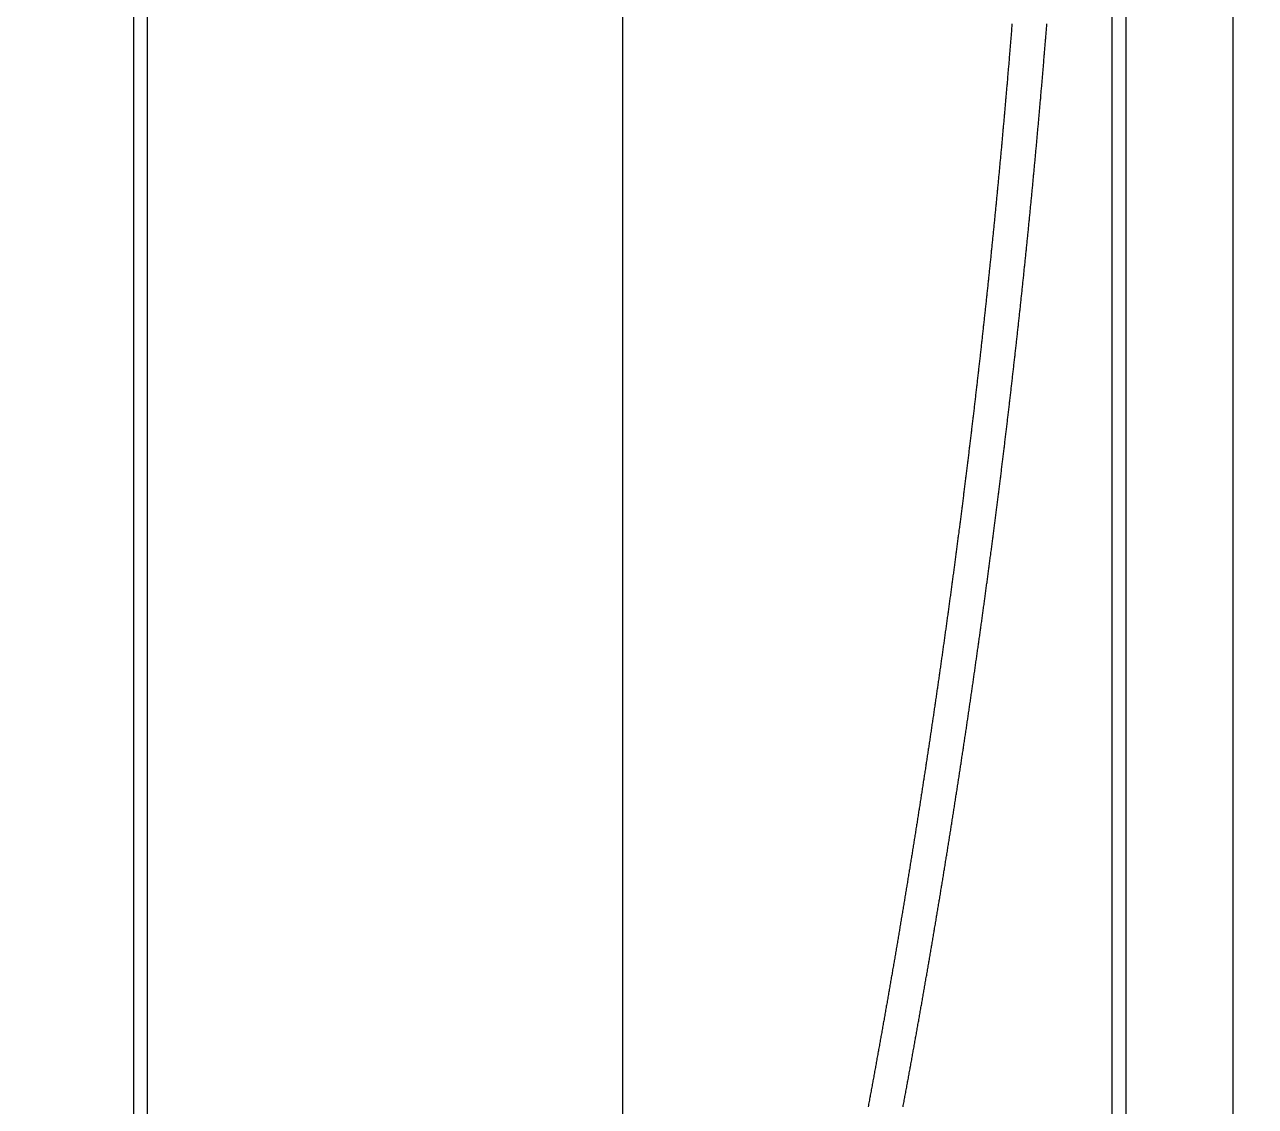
# Model space of a CAD drawing. Extents: x -7000 to 3750, y -6210 to 6210.
# Drawn here: x -3262.826 to -3259.053, y 2830.193 to 2833.51 of the extents above; entities that cross this region are included whole.
import ezdxf

# ---------------------------------------------------------------- set-up
doc = ezdxf.new("R2010")
doc.units = 0

msp = doc.modelspace()

# ---------------------------------------------------------------- linework, layer by layer
at = {"layer": 'EOS6MetalLayer'}
msp.add_lwpolyline([(-3259.45, 2814.972), (-3262.45, 2814.972), (-3262.45, 3048.5), (-3406.564, 3048.5), (-3406.564, 2814.972), (-3409.564, 2814.972), (-3409.564, 3051.5), (-3262.45, 3051.5), (-3262.45, 3285.028), (-3259.45, 3285.028)], close=True, dxfattribs=at)
at = {"layer": 'HBSiProtectLayer'}
msp.add_lwpolyline([(-3260.993, 2770), (-3257.621, 2770), (-3257.621, 3330), (-3260.993, 3330)], close=True, dxfattribs=at)
at = {"layer": 'NegLayer'}
msp.add_lwpolyline([(-3262.493, 2825), (-3256.121, 2825), (-3256.121, 3275), (-3262.493, 3275)], close=True, dxfattribs=at)
at = {"layer": 'SiLayer'}
msp.add_lwpolyline([(-3259.493, 2825), (-3259.121, 2825), (-3259.121, 3275), (-3259.493, 3275)], close=True, dxfattribs=at)
for points in [[(-3259.7993, 2833.512), (-3259.7996, 2833.508), (-3259.7999, 2833.504), (-3259.8003, 2833.5), (-3259.8006, 2833.496), (-3259.8009, 2833.492), (-3259.8012, 2833.488), (-3259.8016, 2833.484), (-3259.8019, 2833.48), (-3259.8022, 2833.476), (-3259.8025, 2833.472), (-3259.8029, 2833.468), (-3259.8032, 2833.464), (-3259.8035, 2833.46), (-3259.8038, 2833.456), (-3259.8042, 2833.452), (-3259.8045, 2833.448), (-3259.8048, 2833.444), (-3259.8051, 2833.44), (-3259.8055, 2833.436), (-3259.8058, 2833.432), (-3259.8061, 2833.428), (-3259.8065, 2833.424), (-3259.8068, 2833.42), (-3259.8071, 2833.416), (-3259.8074, 2833.412), (-3259.8078, 2833.408), (-3259.8081, 2833.404), (-3259.8084, 2833.4), (-3259.8088, 2833.396), (-3259.8091, 2833.392), (-3259.8094, 2833.388), (-3259.8098, 2833.384), (-3259.8101, 2833.38), (-3259.8105, 2833.376), (-3259.8108, 2833.372), (-3259.8111, 2833.368), (-3259.8115, 2833.364), (-3259.8118, 2833.36), (-3259.8121, 2833.356), (-3259.8125, 2833.352), (-3259.8128, 2833.348), (-3259.8132, 2833.344), (-3259.8135, 2833.34), (-3259.8138, 2833.336), (-3259.8142, 2833.332), (-3259.8145, 2833.328), (-3259.8149, 2833.324), (-3259.8152, 2833.32), (-3259.8156, 2833.316), (-3259.8159, 2833.312), (-3259.8163, 2833.308), (-3259.8166, 2833.304), (-3259.8169, 2833.3), (-3259.8173, 2833.296), (-3259.8176, 2833.292), (-3259.818, 2833.288), (-3259.8183, 2833.284), (-3259.8187, 2833.28), (-3259.819, 2833.276), (-3259.8194, 2833.272), (-3259.8197, 2833.268), (-3259.8201, 2833.264), (-3259.8204, 2833.26), (-3259.8208, 2833.256), (-3259.8211, 2833.252), (-3259.8215, 2833.248), (-3259.8218, 2833.244), (-3259.8222, 2833.24), (-3259.8226, 2833.236), (-3259.8229, 2833.232), (-3259.8233, 2833.228), (-3259.8236, 2833.224), (-3259.824, 2833.22), (-3259.8243, 2833.216), (-3259.8247, 2833.212), (-3259.825, 2833.208), (-3259.8254, 2833.204), (-3259.8258, 2833.2), (-3259.8261, 2833.196), (-3259.8265, 2833.192), (-3259.8268, 2833.188), (-3259.8272, 2833.184), (-3259.8276, 2833.18), (-3259.8279, 2833.176), (-3259.8283, 2833.172), (-3259.8287, 2833.168), (-3259.829, 2833.164), (-3259.8294, 2833.16), (-3259.8297, 2833.156), (-3259.8301, 2833.152), (-3259.8305, 2833.148), (-3259.8308, 2833.144), (-3259.8312, 2833.14), (-3259.8316, 2833.136), (-3259.8319, 2833.132), (-3259.8323, 2833.128), (-3259.8327, 2833.124), (-3259.833, 2833.12), (-3259.8334, 2833.116), (-3259.8338, 2833.112), (-3259.8342, 2833.108), (-3259.8345, 2833.104), (-3259.8349, 2833.1), (-3259.8353, 2833.096), (-3259.8356, 2833.092), (-3259.836, 2833.088), (-3259.8364, 2833.084), (-3259.8368, 2833.08), (-3259.8371, 2833.076), (-3259.8375, 2833.072), (-3259.8379, 2833.068), (-3259.8383, 2833.064), (-3259.8386, 2833.06), (-3259.839, 2833.056), (-3259.8394, 2833.052), (-3259.8398, 2833.048), (-3259.8402, 2833.044), (-3259.8405, 2833.04), (-3259.8409, 2833.036), (-3259.8413, 2833.032), (-3259.8417, 2833.028), (-3259.8421, 2833.024), (-3259.8424, 2833.02), (-3259.8428, 2833.016), (-3259.8432, 2833.012), (-3259.8436, 2833.008), (-3259.844, 2833.004), (-3259.8444, 2833), (-3259.8447, 2832.996), (-3259.8451, 2832.992), (-3259.8455, 2832.988), (-3259.8459, 2832.984), (-3259.8463, 2832.98), (-3259.8467, 2832.976), (-3259.8471, 2832.972), (-3259.8475, 2832.968), (-3259.8478, 2832.964), (-3259.8482, 2832.96), (-3259.8486, 2832.956), (-3259.849, 2832.952), (-3259.8494, 2832.948), (-3259.8498, 2832.944), (-3259.8502, 2832.94), (-3259.8506, 2832.936), (-3259.851, 2832.932), (-3259.8514, 2832.928), (-3259.8518, 2832.924), (-3259.8522, 2832.92), (-3259.8526, 2832.916), (-3259.8529, 2832.912), (-3259.8533, 2832.908), (-3259.8537, 2832.904), (-3259.8541, 2832.9), (-3259.8545, 2832.896), (-3259.8549, 2832.892), (-3259.8553, 2832.888), (-3259.8557, 2832.884), (-3259.8561, 2832.88), (-3259.8565, 2832.876), (-3259.8569, 2832.872), (-3259.8573, 2832.868), (-3259.8577, 2832.864), (-3259.8581, 2832.86), (-3259.8585, 2832.856), (-3259.8589, 2832.852), (-3259.8594, 2832.848), (-3259.8598, 2832.844), (-3259.8602, 2832.84), (-3259.8606, 2832.836), (-3259.861, 2832.832), (-3259.8614, 2832.828), (-3259.8618, 2832.824), (-3259.8622, 2832.82), (-3259.8626, 2832.816), (-3259.863, 2832.812), (-3259.8634, 2832.808), (-3259.8638, 2832.804), (-3259.8642, 2832.8), (-3259.8646, 2832.796), (-3259.8651, 2832.792), (-3259.8655, 2832.788), (-3259.8659, 2832.784), (-3259.8663, 2832.78), (-3259.8667, 2832.776), (-3259.8671, 2832.772), (-3259.8675, 2832.768), (-3259.868, 2832.764), (-3259.8684, 2832.76), (-3259.8688, 2832.756), (-3259.8692, 2832.752), (-3259.8696, 2832.748), (-3259.87, 2832.744), (-3259.8704, 2832.74), (-3259.8709, 2832.736), (-3259.8713, 2832.732), (-3259.8717, 2832.728), (-3259.8721, 2832.724), (-3259.8725, 2832.72), (-3259.873, 2832.716), (-3259.8734, 2832.712), (-3259.8738, 2832.708), (-3259.8742, 2832.704), (-3259.8747, 2832.7), (-3259.8751, 2832.696), (-3259.8755, 2832.692), (-3259.8759, 2832.688), (-3259.8764, 2832.684), (-3259.8768, 2832.68), (-3259.8772, 2832.676), (-3259.8776, 2832.672), (-3259.8781, 2832.668), (-3259.8785, 2832.664), (-3259.8789, 2832.66), (-3259.8793, 2832.656), (-3259.8798, 2832.652), (-3259.8802, 2832.648), (-3259.8806, 2832.644), (-3259.8811, 2832.64), (-3259.8815, 2832.636), (-3259.8819, 2832.632), (-3259.8824, 2832.628), (-3259.8828, 2832.624), (-3259.8832, 2832.62), (-3259.8837, 2832.616), (-3259.8841, 2832.612), (-3259.8845, 2832.608), (-3259.885, 2832.604), (-3259.8854, 2832.6), (-3259.8858, 2832.596), (-3259.8863, 2832.592), (-3259.8867, 2832.588), (-3259.8871, 2832.584), (-3259.8876, 2832.58), (-3259.888, 2832.576), (-3259.8885, 2832.572), (-3259.8889, 2832.568), (-3259.8893, 2832.564), (-3259.8898, 2832.56), (-3259.8902, 2832.556), (-3259.8907, 2832.552), (-3259.8911, 2832.548), (-3259.8915, 2832.544), (-3259.892, 2832.54), (-3259.8924, 2832.536), (-3259.8929, 2832.532), (-3259.8933, 2832.528), (-3259.8938, 2832.524), (-3259.8942, 2832.52), (-3259.8947, 2832.516), (-3259.8951, 2832.512), (-3259.8956, 2832.508), (-3259.896, 2832.504), (-3259.8965, 2832.5), (-3259.8969, 2832.496), (-3259.8973, 2832.492), (-3259.8978, 2832.488), (-3259.8982, 2832.484), (-3259.8987, 2832.48), (-3259.8992, 2832.476), (-3259.8996, 2832.472), (-3259.9001, 2832.468), (-3259.9005, 2832.464), (-3259.901, 2832.46), (-3259.9014, 2832.456), (-3259.9019, 2832.452), (-3259.9023, 2832.448), (-3259.9028, 2832.444), (-3259.9032, 2832.44), (-3259.9037, 2832.436), (-3259.9042, 2832.432), (-3259.9046, 2832.428), (-3259.9051, 2832.424), (-3259.9055, 2832.42), (-3259.906, 2832.416), (-3259.9064, 2832.412), (-3259.9069, 2832.408), (-3259.9074, 2832.404), (-3259.9078, 2832.4), (-3259.9083, 2832.396), (-3259.9088, 2832.392), (-3259.9092, 2832.388), (-3259.9097, 2832.384), (-3259.9101, 2832.38), (-3259.9106, 2832.376), (-3259.9111, 2832.372), (-3259.9115, 2832.368), (-3259.912, 2832.364), (-3259.9125, 2832.36), (-3259.9129, 2832.356), (-3259.9134, 2832.352), (-3259.9139, 2832.348), (-3259.9143, 2832.344), (-3259.9148, 2832.34), (-3259.9153, 2832.336), (-3259.9157, 2832.332), (-3259.9162, 2832.328), (-3259.9167, 2832.324), (-3259.9172, 2832.32), (-3259.9176, 2832.316), (-3259.9181, 2832.312), (-3259.9186, 2832.308), (-3259.919, 2832.304), (-3259.9195, 2832.3), (-3259.92, 2832.296), (-3259.9205, 2832.292), (-3259.9209, 2832.288), (-3259.9214, 2832.284), (-3259.9219, 2832.28), (-3259.9224, 2832.276), (-3259.9229, 2832.272), (-3259.9233, 2832.268), (-3259.9238, 2832.264), (-3259.9243, 2832.26), (-3259.9248, 2832.256), (-3259.9253, 2832.252), (-3259.9257, 2832.248), (-3259.9262, 2832.244), (-3259.9267, 2832.24), (-3259.9272, 2832.236), (-3259.9277, 2832.232), (-3259.9281, 2832.228), (-3259.9286, 2832.224), (-3259.9291, 2832.22), (-3259.9296, 2832.216), (-3259.9301, 2832.212), (-3259.9306, 2832.208), (-3259.9311, 2832.204), (-3259.9315, 2832.2), (-3259.932, 2832.196), (-3259.9325, 2832.192), (-3259.933, 2832.188), (-3259.9335, 2832.184), (-3259.934, 2832.18), (-3259.9345, 2832.176), (-3259.935, 2832.172), (-3259.9355, 2832.168), (-3259.9359, 2832.164), (-3259.9364, 2832.16), (-3259.9369, 2832.156), (-3259.9374, 2832.152), (-3259.9379, 2832.148), (-3259.9384, 2832.144), (-3259.9389, 2832.14), (-3259.9394, 2832.136), (-3259.9399, 2832.132), (-3259.9404, 2832.128), (-3259.9409, 2832.124), (-3259.9414, 2832.12), (-3259.9419, 2832.116), (-3259.9424, 2832.112), (-3259.9429, 2832.108), (-3259.9434, 2832.104), (-3259.9439, 2832.1), (-3259.9444, 2832.096), (-3259.9449, 2832.092), (-3259.9454, 2832.088), (-3259.9459, 2832.084), (-3259.9464, 2832.08), (-3259.9469, 2832.076), (-3259.9474, 2832.072), (-3259.9479, 2832.068), (-3259.9484, 2832.064), (-3259.9489, 2832.06), (-3259.9494, 2832.056), (-3259.9499, 2832.052), (-3259.9504, 2832.048), (-3259.9509, 2832.044), (-3259.9514, 2832.04), (-3259.9519, 2832.036), (-3259.9524, 2832.032), (-3259.953, 2832.028), (-3259.9535, 2832.024), (-3259.954, 2832.02), (-3259.9545, 2832.016), (-3259.955, 2832.012), (-3259.9555, 2832.008), (-3259.956, 2832.004), (-3259.9565, 2832), (-3259.957, 2831.996), (-3259.9576, 2831.992), (-3259.9581, 2831.988), (-3259.9586, 2831.984), (-3259.9591, 2831.98), (-3259.9596, 2831.976), (-3259.9601, 2831.972), (-3259.9606, 2831.968), (-3259.9612, 2831.964), (-3259.9617, 2831.96), (-3259.9622, 2831.956), (-3259.9627, 2831.952), (-3259.9632, 2831.948), (-3259.9638, 2831.944), (-3259.9643, 2831.94), (-3259.9648, 2831.936), (-3259.9653, 2831.932), (-3259.9658, 2831.928), (-3259.9664, 2831.924), (-3259.9669, 2831.92), (-3259.9674, 2831.916), (-3259.9679, 2831.912), (-3259.9684, 2831.908), (-3259.969, 2831.904), (-3259.9695, 2831.9), (-3259.97, 2831.896), (-3259.9706, 2831.892), (-3259.9711, 2831.888), (-3259.9716, 2831.884), (-3259.9721, 2831.88), (-3259.9727, 2831.876), (-3259.9732, 2831.872), (-3259.9737, 2831.868), (-3259.9742, 2831.864), (-3259.9748, 2831.86), (-3259.9753, 2831.856), (-3259.9758, 2831.852), (-3259.9764, 2831.848), (-3259.9769, 2831.844), (-3259.9774, 2831.84), (-3259.978, 2831.836), (-3259.9785, 2831.832), (-3259.979, 2831.828), (-3259.9796, 2831.824), (-3259.9801, 2831.82), (-3259.9806, 2831.816), (-3259.9812, 2831.812), (-3259.9817, 2831.808), (-3259.9823, 2831.804), (-3259.9828, 2831.8), (-3259.9833, 2831.796), (-3259.9839, 2831.792), (-3259.9844, 2831.788), (-3259.9849, 2831.784), (-3259.9855, 2831.78), (-3259.986, 2831.776), (-3259.9866, 2831.772), (-3259.9871, 2831.768), (-3259.9877, 2831.764), (-3259.9882, 2831.76), (-3259.9887, 2831.756), (-3259.9893, 2831.752), (-3259.9898, 2831.748), (-3259.9904, 2831.744), (-3259.9909, 2831.74), (-3259.9915, 2831.736), (-3259.992, 2831.732), (-3259.9926, 2831.728), (-3259.9931, 2831.724), (-3259.9937, 2831.72), (-3259.9942, 2831.716), (-3259.9948, 2831.712), (-3259.9953, 2831.708), (-3259.9958, 2831.704), (-3259.9964, 2831.7), (-3259.997, 2831.696), (-3259.9975, 2831.692), (-3259.9981, 2831.688), (-3259.9986, 2831.684), (-3259.9992, 2831.68), (-3259.9997, 2831.676), (-3260.0003, 2831.672), (-3260.0008, 2831.668), (-3260.0014, 2831.664), (-3260.0019, 2831.66), (-3260.0025, 2831.656), (-3260.003, 2831.652), (-3260.0036, 2831.648), (-3260.0042, 2831.644), (-3260.0047, 2831.64), (-3260.0053, 2831.636), (-3260.0058, 2831.632), (-3260.0064, 2831.628), (-3260.007, 2831.624), (-3260.0075, 2831.62), (-3260.0081, 2831.616), (-3260.0086, 2831.612), (-3260.0092, 2831.608), (-3260.0098, 2831.604), (-3260.0103, 2831.6), (-3260.0109, 2831.596), (-3260.0115, 2831.592), (-3260.012, 2831.588), (-3260.0126, 2831.584), (-3260.0132, 2831.58), (-3260.0137, 2831.576), (-3260.0143, 2831.572), (-3260.0149, 2831.568), (-3260.0154, 2831.564), (-3260.016, 2831.56), (-3260.0166, 2831.556), (-3260.0171, 2831.552), (-3260.0177, 2831.548), (-3260.0183, 2831.544), (-3260.0188, 2831.54), (-3260.0194, 2831.536), (-3260.02, 2831.532), (-3260.0206, 2831.528), (-3260.0211, 2831.524), (-3260.0217, 2831.52), (-3260.0223, 2831.516), (-3260.0229, 2831.512), (-3260.0234, 2831.508), (-3260.024, 2831.504), (-3260.0246, 2831.5), (-3260.0252, 2831.496), (-3260.0257, 2831.492), (-3260.0263, 2831.488), (-3260.0269, 2831.484), (-3260.0275, 2831.48), (-3260.028, 2831.476), (-3260.0286, 2831.472), (-3260.0292, 2831.468), (-3260.0298, 2831.464), (-3260.0304, 2831.46), (-3260.0309, 2831.456), (-3260.0315, 2831.452), (-3260.0321, 2831.448), (-3260.0327, 2831.444), (-3260.0333, 2831.44), (-3260.0339, 2831.436), (-3260.0344, 2831.432), (-3260.035, 2831.428), (-3260.0356, 2831.424), (-3260.0362, 2831.42), (-3260.0368, 2831.416), (-3260.0374, 2831.412), (-3260.038, 2831.408), (-3260.0386, 2831.404), (-3260.0391, 2831.4), (-3260.0397, 2831.396), (-3260.0403, 2831.392), (-3260.0409, 2831.388), (-3260.0415, 2831.384), (-3260.0421, 2831.38), (-3260.0427, 2831.376), (-3260.0433, 2831.372), (-3260.0439, 2831.368), (-3260.0445, 2831.364), (-3260.0451, 2831.36), (-3260.0457, 2831.356), (-3260.0462, 2831.352), (-3260.0468, 2831.348), (-3260.0474, 2831.344), (-3260.048, 2831.34), (-3260.0486, 2831.336), (-3260.0492, 2831.332), (-3260.0498, 2831.328), (-3260.0504, 2831.324), (-3260.051, 2831.32), (-3260.0516, 2831.316), (-3260.0522, 2831.312), (-3260.0528, 2831.308), (-3260.0534, 2831.304), (-3260.054, 2831.3), (-3260.0546, 2831.296), (-3260.0552, 2831.292), (-3260.0558, 2831.288), (-3260.0564, 2831.284), (-3260.057, 2831.28), (-3260.0576, 2831.276), (-3260.0583, 2831.272), (-3260.0589, 2831.268), (-3260.0595, 2831.264), (-3260.0601, 2831.26), (-3260.0607, 2831.256), (-3260.0613, 2831.252), (-3260.0619, 2831.248), (-3260.0625, 2831.244), (-3260.0631, 2831.24), (-3260.0637, 2831.236), (-3260.0643, 2831.232), (-3260.0649, 2831.228), (-3260.0656, 2831.224), (-3260.0662, 2831.22), (-3260.0668, 2831.216), (-3260.0674, 2831.212), (-3260.068, 2831.208), (-3260.0686, 2831.204), (-3260.0692, 2831.2), (-3260.0698, 2831.196), (-3260.0705, 2831.192), (-3260.0711, 2831.188), (-3260.0717, 2831.184), (-3260.0723, 2831.18), (-3260.0729, 2831.176), (-3260.0735, 2831.172), (-3260.0742, 2831.168), (-3260.0748, 2831.164), (-3260.0754, 2831.16), (-3260.076, 2831.156), (-3260.0766, 2831.152), (-3260.0773, 2831.148), (-3260.0779, 2831.144), (-3260.0785, 2831.14), (-3260.0791, 2831.136), (-3260.0797, 2831.132), (-3260.0804, 2831.128), (-3260.081, 2831.124), (-3260.0816, 2831.12), (-3260.0822, 2831.116), (-3260.0829, 2831.112), (-3260.0835, 2831.108), (-3260.0841, 2831.104), (-3260.0848, 2831.1), (-3260.0854, 2831.096), (-3260.086, 2831.092), (-3260.0866, 2831.088), (-3260.0873, 2831.084), (-3260.0879, 2831.08), (-3260.0885, 2831.076), (-3260.0892, 2831.072), (-3260.0898, 2831.068), (-3260.0904, 2831.064), (-3260.091, 2831.06), (-3260.0917, 2831.056), (-3260.0923, 2831.052), (-3260.0929, 2831.048), (-3260.0936, 2831.044), (-3260.0942, 2831.04), (-3260.0949, 2831.036), (-3260.0955, 2831.032), (-3260.0961, 2831.028), (-3260.0968, 2831.024), (-3260.0974, 2831.02), (-3260.098, 2831.016), (-3260.0987, 2831.012), (-3260.0993, 2831.008), (-3260.1, 2831.004), (-3260.1006, 2831), (-3260.1012, 2830.996), (-3260.1019, 2830.992), (-3260.1025, 2830.988), (-3260.1032, 2830.984), (-3260.1038, 2830.98), (-3260.1044, 2830.976), (-3260.1051, 2830.972), (-3260.1057, 2830.968), (-3260.1064, 2830.964), (-3260.107, 2830.96), (-3260.1077, 2830.956), (-3260.1083, 2830.952), (-3260.109, 2830.948), (-3260.1096, 2830.944), (-3260.1102, 2830.94), (-3260.1109, 2830.936), (-3260.1115, 2830.932), (-3260.1122, 2830.928), (-3260.1128, 2830.924), (-3260.1135, 2830.92), (-3260.1141, 2830.916), (-3260.1148, 2830.912), (-3260.1154, 2830.908), (-3260.1161, 2830.904), (-3260.1167, 2830.9), (-3260.1174, 2830.896), (-3260.1181, 2830.892), (-3260.1187, 2830.888), (-3260.1194, 2830.884), (-3260.12, 2830.88), (-3260.1207, 2830.876), (-3260.1213, 2830.872), (-3260.122, 2830.868), (-3260.1226, 2830.864), (-3260.1233, 2830.86), (-3260.124, 2830.856), (-3260.1246, 2830.852), (-3260.1253, 2830.848), (-3260.1259, 2830.844), (-3260.1266, 2830.84), (-3260.1273, 2830.836), (-3260.1279, 2830.832), (-3260.1286, 2830.828), (-3260.1292, 2830.824), (-3260.1299, 2830.82), (-3260.1306, 2830.816), (-3260.1312, 2830.812), (-3260.1319, 2830.808), (-3260.1326, 2830.804), (-3260.1332, 2830.8), (-3260.1339, 2830.796), (-3260.1346, 2830.792), (-3260.1352, 2830.788), (-3260.1359, 2830.784), (-3260.1366, 2830.78), (-3260.1372, 2830.776), (-3260.1379, 2830.772), (-3260.1386, 2830.768), (-3260.1392, 2830.764), (-3260.1399, 2830.76), (-3260.1406, 2830.756), (-3260.1412, 2830.752), (-3260.1419, 2830.748), (-3260.1426, 2830.744), (-3260.1433, 2830.74), (-3260.1439, 2830.736), (-3260.1446, 2830.732), (-3260.1453, 2830.728), (-3260.146, 2830.724), (-3260.1466, 2830.72), (-3260.1473, 2830.716), (-3260.148, 2830.712), (-3260.1487, 2830.708), (-3260.1493, 2830.704), (-3260.15, 2830.7), (-3260.1507, 2830.696), (-3260.1514, 2830.692), (-3260.152, 2830.688), (-3260.1527, 2830.684), (-3260.1534, 2830.68), (-3260.1541, 2830.676), (-3260.1548, 2830.672), (-3260.1555, 2830.668), (-3260.1561, 2830.664), (-3260.1568, 2830.66), (-3260.1575, 2830.656), (-3260.1582, 2830.652), (-3260.1589, 2830.648), (-3260.1596, 2830.644), (-3260.1602, 2830.64), (-3260.1609, 2830.636), (-3260.1616, 2830.632), (-3260.1623, 2830.628), (-3260.163, 2830.624), (-3260.1637, 2830.62), (-3260.1644, 2830.616), (-3260.1651, 2830.612), (-3260.1657, 2830.608), (-3260.1664, 2830.604), (-3260.1671, 2830.6), (-3260.1678, 2830.596), (-3260.1685, 2830.592), (-3260.1692, 2830.588), (-3260.1699, 2830.584), (-3260.1706, 2830.58), (-3260.1713, 2830.576), (-3260.172, 2830.572), (-3260.1727, 2830.568), (-3260.1734, 2830.564), (-3260.1741, 2830.56), (-3260.1748, 2830.556), (-3260.1754, 2830.552), (-3260.1761, 2830.548), (-3260.1768, 2830.544), (-3260.1775, 2830.54), (-3260.1782, 2830.536), (-3260.1789, 2830.532), (-3260.1796, 2830.528), (-3260.1803, 2830.524), (-3260.181, 2830.52), (-3260.1817, 2830.516), (-3260.1824, 2830.512), (-3260.1831, 2830.508), (-3260.1838, 2830.504), (-3260.1846, 2830.5), (-3260.1853, 2830.496), (-3260.186, 2830.492), (-3260.1867, 2830.488), (-3260.1874, 2830.484), (-3260.1881, 2830.48), (-3260.1888, 2830.476), (-3260.1895, 2830.472), (-3260.1902, 2830.468), (-3260.1909, 2830.464), (-3260.1916, 2830.46), (-3260.1923, 2830.456), (-3260.193, 2830.452), (-3260.1937, 2830.448), (-3260.1944, 2830.444), (-3260.1952, 2830.44), (-3260.1959, 2830.436), (-3260.1966, 2830.432), (-3260.1973, 2830.428), (-3260.198, 2830.424), (-3260.1987, 2830.42), (-3260.1994, 2830.416), (-3260.2001, 2830.412), (-3260.2009, 2830.408), (-3260.2016, 2830.404), (-3260.2023, 2830.4), (-3260.203, 2830.396), (-3260.2037, 2830.392), (-3260.2044, 2830.388), (-3260.2052, 2830.384), (-3260.2059, 2830.38), (-3260.2066, 2830.376), (-3260.2073, 2830.372), (-3260.208, 2830.368), (-3260.2088, 2830.364), (-3260.2095, 2830.36), (-3260.2102, 2830.356), (-3260.2109, 2830.352), (-3260.2116, 2830.348), (-3260.2124, 2830.344), (-3260.2131, 2830.34), (-3260.2138, 2830.336), (-3260.2145, 2830.332), (-3260.2153, 2830.328), (-3260.216, 2830.324), (-3260.2167, 2830.32), (-3260.2174, 2830.316), (-3260.2182, 2830.312), (-3260.2189, 2830.308), (-3260.2196, 2830.304), (-3260.2204, 2830.3), (-3260.2211, 2830.296), (-3260.2218, 2830.292), (-3260.2225, 2830.288), (-3260.2233, 2830.284), (-3260.224, 2830.28), (-3260.2247, 2830.276), (-3260.2255, 2830.272), (-3260.2262, 2830.268), (-3260.2269, 2830.264), (-3260.2277, 2830.26), (-3260.2284, 2830.256), (-3260.2291, 2830.252), (-3260.2299, 2830.248), (-3260.2306, 2830.244), (-3260.2313, 2830.24), (-3260.2321, 2830.236), (-3260.2328, 2830.232), (-3260.2336, 2830.228), (-3260.2343, 2830.224), (-3260.235, 2830.22), (-3260.2358, 2830.216), (-3260.2365, 2830.212), (-3260.2373, 2830.208), (-3260.238, 2830.204), (-3260.2387, 2830.2), (-3260.2395, 2830.196), (-3260.2402, 2830.192)], [(-3260.1332, 2830.192), (-3260.1325, 2830.196), (-3260.1317, 2830.2), (-3260.131, 2830.204), (-3260.1303, 2830.208), (-3260.1295, 2830.212), (-3260.1288, 2830.216), (-3260.128, 2830.22), (-3260.1273, 2830.224), (-3260.1266, 2830.228), (-3260.1258, 2830.232), (-3260.1251, 2830.236), (-3260.1243, 2830.24), (-3260.1236, 2830.244), (-3260.1229, 2830.248), (-3260.1221, 2830.252), (-3260.1214, 2830.256), (-3260.1207, 2830.26), (-3260.1199, 2830.264), (-3260.1192, 2830.268), (-3260.1185, 2830.272), (-3260.1177, 2830.276), (-3260.117, 2830.28), (-3260.1163, 2830.284), (-3260.1155, 2830.288), (-3260.1148, 2830.292), (-3260.1141, 2830.296), (-3260.1134, 2830.3), (-3260.1126, 2830.304), (-3260.1119, 2830.308), (-3260.1112, 2830.312), (-3260.1104, 2830.316), (-3260.1097, 2830.32), (-3260.109, 2830.324), (-3260.1083, 2830.328), (-3260.1075, 2830.332), (-3260.1068, 2830.336), (-3260.1061, 2830.34), (-3260.1054, 2830.344), (-3260.1046, 2830.348), (-3260.1039, 2830.352), (-3260.1032, 2830.356), (-3260.1025, 2830.36), (-3260.1018, 2830.364), (-3260.101, 2830.368), (-3260.1003, 2830.372), (-3260.0996, 2830.376), (-3260.0989, 2830.38), (-3260.0982, 2830.384), (-3260.0974, 2830.388), (-3260.0967, 2830.392), (-3260.096, 2830.396), (-3260.0953, 2830.4), (-3260.0946, 2830.404), (-3260.0939, 2830.408), (-3260.0931, 2830.412), (-3260.0924, 2830.416), (-3260.0917, 2830.42), (-3260.091, 2830.424), (-3260.0903, 2830.428), (-3260.0896, 2830.432), (-3260.0889, 2830.436), (-3260.0882, 2830.44), (-3260.0874, 2830.444), (-3260.0867, 2830.448), (-3260.086, 2830.452), (-3260.0853, 2830.456), (-3260.0846, 2830.46), (-3260.0839, 2830.464), (-3260.0832, 2830.468), (-3260.0825, 2830.472), (-3260.0818, 2830.476), (-3260.0811, 2830.48), (-3260.0804, 2830.484), (-3260.0797, 2830.488), (-3260.079, 2830.492), (-3260.0783, 2830.496), (-3260.0776, 2830.5), (-3260.0768, 2830.504), (-3260.0761, 2830.508), (-3260.0754, 2830.512), (-3260.0747, 2830.516), (-3260.074, 2830.52), (-3260.0733, 2830.524), (-3260.0726, 2830.528), (-3260.0719, 2830.532), (-3260.0712, 2830.536), (-3260.0705, 2830.54), (-3260.0698, 2830.544), (-3260.0691, 2830.548), (-3260.0684, 2830.552), (-3260.0678, 2830.556), (-3260.0671, 2830.56), (-3260.0664, 2830.564), (-3260.0657, 2830.568), (-3260.065, 2830.572), (-3260.0643, 2830.576), (-3260.0636, 2830.58), (-3260.0629, 2830.584), (-3260.0622, 2830.588), (-3260.0615, 2830.592), (-3260.0608, 2830.596), (-3260.0601, 2830.6), (-3260.0594, 2830.604), (-3260.0587, 2830.608), (-3260.0581, 2830.612), (-3260.0574, 2830.616), (-3260.0567, 2830.62), (-3260.056, 2830.624), (-3260.0553, 2830.628), (-3260.0546, 2830.632), (-3260.0539, 2830.636), (-3260.0532, 2830.64), (-3260.0526, 2830.644), (-3260.0519, 2830.648), (-3260.0512, 2830.652), (-3260.0505, 2830.656), (-3260.0498, 2830.66), (-3260.0491, 2830.664), (-3260.0485, 2830.668), (-3260.0478, 2830.672), (-3260.0471, 2830.676), (-3260.0464, 2830.68), (-3260.0457, 2830.684), (-3260.045, 2830.688), (-3260.0444, 2830.692), (-3260.0437, 2830.696), (-3260.043, 2830.7), (-3260.0423, 2830.704), (-3260.0417, 2830.708), (-3260.041, 2830.712), (-3260.0403, 2830.716), (-3260.0396, 2830.72), (-3260.039, 2830.724), (-3260.0383, 2830.728), (-3260.0376, 2830.732), (-3260.0369, 2830.736), (-3260.0363, 2830.74), (-3260.0356, 2830.744), (-3260.0349, 2830.748), (-3260.0342, 2830.752), (-3260.0336, 2830.756), (-3260.0329, 2830.76), (-3260.0322, 2830.764), (-3260.0316, 2830.768), (-3260.0309, 2830.772), (-3260.0302, 2830.776), (-3260.0296, 2830.78), (-3260.0289, 2830.784), (-3260.0282, 2830.788), (-3260.0276, 2830.792), (-3260.0269, 2830.796), (-3260.0262, 2830.8), (-3260.0256, 2830.804), (-3260.0249, 2830.808), (-3260.0242, 2830.812), (-3260.0236, 2830.816), (-3260.0229, 2830.82), (-3260.0222, 2830.824), (-3260.0216, 2830.828), (-3260.0209, 2830.832), (-3260.0203, 2830.836), (-3260.0196, 2830.84), (-3260.0189, 2830.844), (-3260.0183, 2830.848), (-3260.0176, 2830.852), (-3260.017, 2830.856), (-3260.0163, 2830.86), (-3260.0156, 2830.864), (-3260.015, 2830.868), (-3260.0143, 2830.872), (-3260.0137, 2830.876), (-3260.013, 2830.88), (-3260.0124, 2830.884), (-3260.0117, 2830.888), (-3260.0111, 2830.892), (-3260.0104, 2830.896), (-3260.0097, 2830.9), (-3260.0091, 2830.904), (-3260.0084, 2830.908), (-3260.0078, 2830.912), (-3260.0071, 2830.916), (-3260.0065, 2830.92), (-3260.0058, 2830.924), (-3260.0052, 2830.928), (-3260.0045, 2830.932), (-3260.0039, 2830.936), (-3260.0032, 2830.94), (-3260.0026, 2830.944), (-3260.002, 2830.948), (-3260.0013, 2830.952), (-3260.0007, 2830.956), (-3260, 2830.96), (-3259.9994, 2830.964), (-3259.9987, 2830.968), (-3259.9981, 2830.972), (-3259.9974, 2830.976), (-3259.9968, 2830.98), (-3259.9962, 2830.984), (-3259.9955, 2830.988), (-3259.9949, 2830.992), (-3259.9942, 2830.996), (-3259.9936, 2831), (-3259.993, 2831.004), (-3259.9923, 2831.008), (-3259.9917, 2831.012), (-3259.991, 2831.016), (-3259.9904, 2831.02), (-3259.9898, 2831.024), (-3259.9891, 2831.028), (-3259.9885, 2831.032), (-3259.9879, 2831.036), (-3259.9872, 2831.04), (-3259.9866, 2831.044), (-3259.9859, 2831.048), (-3259.9853, 2831.052), (-3259.9847, 2831.056), (-3259.984, 2831.06), (-3259.9834, 2831.064), (-3259.9828, 2831.068), (-3259.9822, 2831.072), (-3259.9815, 2831.076), (-3259.9809, 2831.08), (-3259.9803, 2831.084), (-3259.9796, 2831.088), (-3259.979, 2831.092), (-3259.9784, 2831.096), (-3259.9778, 2831.1), (-3259.9771, 2831.104), (-3259.9765, 2831.108), (-3259.9759, 2831.112), (-3259.9752, 2831.116), (-3259.9746, 2831.12), (-3259.974, 2831.124), (-3259.9734, 2831.128), (-3259.9727, 2831.132), (-3259.9721, 2831.136), (-3259.9715, 2831.14), (-3259.9709, 2831.144), (-3259.9703, 2831.148), (-3259.9696, 2831.152), (-3259.969, 2831.156), (-3259.9684, 2831.16), (-3259.9678, 2831.164), (-3259.9672, 2831.168), (-3259.9665, 2831.172), (-3259.9659, 2831.176), (-3259.9653, 2831.18), (-3259.9647, 2831.184), (-3259.9641, 2831.188), (-3259.9635, 2831.192), (-3259.9628, 2831.196), (-3259.9622, 2831.2), (-3259.9616, 2831.204), (-3259.961, 2831.208), (-3259.9604, 2831.212), (-3259.9598, 2831.216), (-3259.9592, 2831.22), (-3259.9586, 2831.224), (-3259.9579, 2831.228), (-3259.9573, 2831.232), (-3259.9567, 2831.236), (-3259.9561, 2831.24), (-3259.9555, 2831.244), (-3259.9549, 2831.248), (-3259.9543, 2831.252), (-3259.9537, 2831.256), (-3259.9531, 2831.26), (-3259.9525, 2831.264), (-3259.9519, 2831.268), (-3259.9513, 2831.272), (-3259.9506, 2831.276), (-3259.95, 2831.28), (-3259.9494, 2831.284), (-3259.9488, 2831.288), (-3259.9482, 2831.292), (-3259.9476, 2831.296), (-3259.947, 2831.3), (-3259.9464, 2831.304), (-3259.9458, 2831.308), (-3259.9452, 2831.312), (-3259.9446, 2831.316), (-3259.944, 2831.32), (-3259.9434, 2831.324), (-3259.9428, 2831.328), (-3259.9422, 2831.332), (-3259.9416, 2831.336), (-3259.941, 2831.34), (-3259.9404, 2831.344), (-3259.9398, 2831.348), (-3259.9392, 2831.352), (-3259.9387, 2831.356), (-3259.9381, 2831.36), (-3259.9375, 2831.364), (-3259.9369, 2831.368), (-3259.9363, 2831.372), (-3259.9357, 2831.376), (-3259.9351, 2831.38), (-3259.9345, 2831.384), (-3259.9339, 2831.388), (-3259.9333, 2831.392), (-3259.9327, 2831.396), (-3259.9321, 2831.4), (-3259.9316, 2831.404), (-3259.931, 2831.408), (-3259.9304, 2831.412), (-3259.9298, 2831.416), (-3259.9292, 2831.42), (-3259.9286, 2831.424), (-3259.928, 2831.428), (-3259.9274, 2831.432), (-3259.9269, 2831.436), (-3259.9263, 2831.44), (-3259.9257, 2831.444), (-3259.9251, 2831.448), (-3259.9245, 2831.452), (-3259.9239, 2831.456), (-3259.9234, 2831.46), (-3259.9228, 2831.464), (-3259.9222, 2831.468), (-3259.9216, 2831.472), (-3259.921, 2831.476), (-3259.9205, 2831.48), (-3259.9199, 2831.484), (-3259.9193, 2831.488), (-3259.9187, 2831.492), (-3259.9182, 2831.496), (-3259.9176, 2831.5), (-3259.917, 2831.504), (-3259.9164, 2831.508), (-3259.9159, 2831.512), (-3259.9153, 2831.516), (-3259.9147, 2831.52), (-3259.9141, 2831.524), (-3259.9136, 2831.528), (-3259.913, 2831.532), (-3259.9124, 2831.536), (-3259.9118, 2831.54), (-3259.9113, 2831.544), (-3259.9107, 2831.548), (-3259.9101, 2831.552), (-3259.9096, 2831.556), (-3259.909, 2831.56), (-3259.9084, 2831.564), (-3259.9079, 2831.568), (-3259.9073, 2831.572), (-3259.9067, 2831.576), (-3259.9062, 2831.58), (-3259.9056, 2831.584), (-3259.905, 2831.588), (-3259.9045, 2831.592), (-3259.9039, 2831.596), (-3259.9033, 2831.6), (-3259.9028, 2831.604), (-3259.9022, 2831.608), (-3259.9016, 2831.612), (-3259.9011, 2831.616), (-3259.9005, 2831.62), (-3259.9, 2831.624), (-3259.8994, 2831.628), (-3259.8988, 2831.632), (-3259.8983, 2831.636), (-3259.8977, 2831.64), (-3259.8972, 2831.644), (-3259.8966, 2831.648), (-3259.896, 2831.652), (-3259.8955, 2831.656), (-3259.8949, 2831.66), (-3259.8944, 2831.664), (-3259.8938, 2831.668), (-3259.8933, 2831.672), (-3259.8927, 2831.676), (-3259.8922, 2831.68), (-3259.8916, 2831.684), (-3259.8911, 2831.688), (-3259.8905, 2831.692), (-3259.89, 2831.696), (-3259.8894, 2831.7), (-3259.8888, 2831.704), (-3259.8883, 2831.708), (-3259.8878, 2831.712), (-3259.8872, 2831.716), (-3259.8867, 2831.72), (-3259.8861, 2831.724), (-3259.8856, 2831.728), (-3259.885, 2831.732), (-3259.8845, 2831.736), (-3259.8839, 2831.74), (-3259.8834, 2831.744), (-3259.8828, 2831.748), (-3259.8823, 2831.752), (-3259.8817, 2831.756), (-3259.8812, 2831.76), (-3259.8807, 2831.764), (-3259.8801, 2831.768), (-3259.8796, 2831.772), (-3259.879, 2831.776), (-3259.8785, 2831.78), (-3259.8779, 2831.784), (-3259.8774, 2831.788), (-3259.8769, 2831.792), (-3259.8763, 2831.796), (-3259.8758, 2831.8), (-3259.8753, 2831.804), (-3259.8747, 2831.808), (-3259.8742, 2831.812), (-3259.8736, 2831.816), (-3259.8731, 2831.82), (-3259.8726, 2831.824), (-3259.872, 2831.828), (-3259.8715, 2831.832), (-3259.871, 2831.836), (-3259.8704, 2831.84), (-3259.8699, 2831.844), (-3259.8694, 2831.848), (-3259.8688, 2831.852), (-3259.8683, 2831.856), (-3259.8678, 2831.86), (-3259.8672, 2831.864), (-3259.8667, 2831.868), (-3259.8662, 2831.872), (-3259.8657, 2831.876), (-3259.8651, 2831.88), (-3259.8646, 2831.884), (-3259.8641, 2831.888), (-3259.8636, 2831.892), (-3259.863, 2831.896), (-3259.8625, 2831.9), (-3259.862, 2831.904), (-3259.8614, 2831.908), (-3259.8609, 2831.912), (-3259.8604, 2831.916), (-3259.8599, 2831.92), (-3259.8594, 2831.924), (-3259.8588, 2831.928), (-3259.8583, 2831.932), (-3259.8578, 2831.936), (-3259.8573, 2831.94), (-3259.8568, 2831.944), (-3259.8562, 2831.948), (-3259.8557, 2831.952), (-3259.8552, 2831.956), (-3259.8547, 2831.96), (-3259.8542, 2831.964), (-3259.8536, 2831.968), (-3259.8531, 2831.972), (-3259.8526, 2831.976), (-3259.8521, 2831.98), (-3259.8516, 2831.984), (-3259.8511, 2831.988), (-3259.8506, 2831.992), (-3259.85, 2831.996), (-3259.8495, 2832), (-3259.849, 2832.004), (-3259.8485, 2832.008), (-3259.848, 2832.012), (-3259.8475, 2832.016), (-3259.847, 2832.02), (-3259.8465, 2832.024), (-3259.846, 2832.028), (-3259.8454, 2832.032), (-3259.8449, 2832.036), (-3259.8444, 2832.04), (-3259.8439, 2832.044), (-3259.8434, 2832.048), (-3259.8429, 2832.052), (-3259.8424, 2832.056), (-3259.8419, 2832.06), (-3259.8414, 2832.064), (-3259.8409, 2832.068), (-3259.8404, 2832.072), (-3259.8399, 2832.076), (-3259.8394, 2832.08), (-3259.8389, 2832.084), (-3259.8384, 2832.088), (-3259.8379, 2832.092), (-3259.8374, 2832.096), (-3259.8369, 2832.1), (-3259.8364, 2832.104), (-3259.8359, 2832.108), (-3259.8354, 2832.112), (-3259.8349, 2832.116), (-3259.8344, 2832.12), (-3259.8339, 2832.124), (-3259.8334, 2832.128), (-3259.8329, 2832.132), (-3259.8324, 2832.136), (-3259.8319, 2832.14), (-3259.8314, 2832.144), (-3259.8309, 2832.148), (-3259.8304, 2832.152), (-3259.8299, 2832.156), (-3259.8294, 2832.16), (-3259.8289, 2832.164), (-3259.8285, 2832.168), (-3259.828, 2832.172), (-3259.8275, 2832.176), (-3259.827, 2832.18), (-3259.8265, 2832.184), (-3259.826, 2832.188), (-3259.8255, 2832.192), (-3259.825, 2832.196), (-3259.8245, 2832.2), (-3259.8241, 2832.204), (-3259.8236, 2832.208), (-3259.8231, 2832.212), (-3259.8226, 2832.216), (-3259.8221, 2832.22), (-3259.8216, 2832.224), (-3259.8211, 2832.228), (-3259.8207, 2832.232), (-3259.8202, 2832.236), (-3259.8197, 2832.24), (-3259.8192, 2832.244), (-3259.8187, 2832.248), (-3259.8183, 2832.252), (-3259.8178, 2832.256), (-3259.8173, 2832.26), (-3259.8168, 2832.264), (-3259.8163, 2832.268), (-3259.8159, 2832.272), (-3259.8154, 2832.276), (-3259.8149, 2832.28), (-3259.8144, 2832.284), (-3259.8139, 2832.288), (-3259.8135, 2832.292), (-3259.813, 2832.296), (-3259.8125, 2832.3), (-3259.812, 2832.304), (-3259.8116, 2832.308), (-3259.8111, 2832.312), (-3259.8106, 2832.316), (-3259.8102, 2832.32), (-3259.8097, 2832.324), (-3259.8092, 2832.328), (-3259.8087, 2832.332), (-3259.8083, 2832.336), (-3259.8078, 2832.34), (-3259.8073, 2832.344), (-3259.8069, 2832.348), (-3259.8064, 2832.352), (-3259.8059, 2832.356), (-3259.8055, 2832.36), (-3259.805, 2832.364), (-3259.8045, 2832.368), (-3259.8041, 2832.372), (-3259.8036, 2832.376), (-3259.8031, 2832.38), (-3259.8027, 2832.384), (-3259.8022, 2832.388), (-3259.8018, 2832.392), (-3259.8013, 2832.396), (-3259.8008, 2832.4), (-3259.8004, 2832.404), (-3259.7999, 2832.408), (-3259.7994, 2832.412), (-3259.799, 2832.416), (-3259.7985, 2832.42), (-3259.7981, 2832.424), (-3259.7976, 2832.428), (-3259.7972, 2832.432), (-3259.7967, 2832.436), (-3259.7962, 2832.44), (-3259.7958, 2832.444), (-3259.7953, 2832.448), (-3259.7949, 2832.452), (-3259.7944, 2832.456), (-3259.794, 2832.46), (-3259.7935, 2832.464), (-3259.7931, 2832.468), (-3259.7926, 2832.472), (-3259.7922, 2832.476), (-3259.7917, 2832.48), (-3259.7912, 2832.484), (-3259.7908, 2832.488), (-3259.7903, 2832.492), (-3259.7899, 2832.496), (-3259.7895, 2832.5), (-3259.789, 2832.504), (-3259.7886, 2832.508), (-3259.7881, 2832.512), (-3259.7877, 2832.516), (-3259.7872, 2832.52), (-3259.7868, 2832.524), (-3259.7863, 2832.528), (-3259.7859, 2832.532), (-3259.7854, 2832.536), (-3259.785, 2832.54), (-3259.7845, 2832.544), (-3259.7841, 2832.548), (-3259.7837, 2832.552), (-3259.7832, 2832.556), (-3259.7828, 2832.56), (-3259.7823, 2832.564), (-3259.7819, 2832.568), (-3259.7815, 2832.572), (-3259.781, 2832.576), (-3259.7806, 2832.58), (-3259.7801, 2832.584), (-3259.7797, 2832.588), (-3259.7793, 2832.592), (-3259.7788, 2832.596), (-3259.7784, 2832.6), (-3259.778, 2832.604), (-3259.7775, 2832.608), (-3259.7771, 2832.612), (-3259.7767, 2832.616), (-3259.7762, 2832.62), (-3259.7758, 2832.624), (-3259.7754, 2832.628), (-3259.7749, 2832.632), (-3259.7745, 2832.636), (-3259.7741, 2832.64), (-3259.7736, 2832.644), (-3259.7732, 2832.648), (-3259.7728, 2832.652), (-3259.7723, 2832.656), (-3259.7719, 2832.66), (-3259.7715, 2832.664), (-3259.7711, 2832.668), (-3259.7706, 2832.672), (-3259.7702, 2832.676), (-3259.7698, 2832.68), (-3259.7694, 2832.684), (-3259.7689, 2832.688), (-3259.7685, 2832.692), (-3259.7681, 2832.696), (-3259.7677, 2832.7), (-3259.7672, 2832.704), (-3259.7668, 2832.708), (-3259.7664, 2832.712), (-3259.766, 2832.716), (-3259.7655, 2832.72), (-3259.7651, 2832.724), (-3259.7647, 2832.728), (-3259.7643, 2832.732), (-3259.7639, 2832.736), (-3259.7634, 2832.74), (-3259.763, 2832.744), (-3259.7626, 2832.748), (-3259.7622, 2832.752), (-3259.7618, 2832.756), (-3259.7614, 2832.76), (-3259.761, 2832.764), (-3259.7605, 2832.768), (-3259.7601, 2832.772), (-3259.7597, 2832.776), (-3259.7593, 2832.78), (-3259.7589, 2832.784), (-3259.7585, 2832.788), (-3259.7581, 2832.792), (-3259.7576, 2832.796), (-3259.7572, 2832.8), (-3259.7568, 2832.804), (-3259.7564, 2832.808), (-3259.756, 2832.812), (-3259.7556, 2832.816), (-3259.7552, 2832.82), (-3259.7548, 2832.824), (-3259.7544, 2832.828), (-3259.754, 2832.832), (-3259.7536, 2832.836), (-3259.7532, 2832.84), (-3259.7528, 2832.844), (-3259.7524, 2832.848), (-3259.7519, 2832.852), (-3259.7515, 2832.856), (-3259.7511, 2832.86), (-3259.7507, 2832.864), (-3259.7503, 2832.868), (-3259.7499, 2832.872), (-3259.7495, 2832.876), (-3259.7491, 2832.88), (-3259.7487, 2832.884), (-3259.7483, 2832.888), (-3259.7479, 2832.892), (-3259.7475, 2832.896), (-3259.7471, 2832.9), (-3259.7467, 2832.904), (-3259.7463, 2832.908), (-3259.7459, 2832.912), (-3259.7456, 2832.916), (-3259.7452, 2832.92), (-3259.7448, 2832.924), (-3259.7444, 2832.928), (-3259.744, 2832.932), (-3259.7436, 2832.936), (-3259.7432, 2832.94), (-3259.7428, 2832.944), (-3259.7424, 2832.948), (-3259.742, 2832.952), (-3259.7416, 2832.956), (-3259.7412, 2832.96), (-3259.7408, 2832.964), (-3259.7405, 2832.968), (-3259.7401, 2832.972), (-3259.7397, 2832.976), (-3259.7393, 2832.98), (-3259.7389, 2832.984), (-3259.7385, 2832.988), (-3259.7381, 2832.992), (-3259.7377, 2832.996), (-3259.7374, 2833), (-3259.737, 2833.004), (-3259.7366, 2833.008), (-3259.7362, 2833.012), (-3259.7358, 2833.016), (-3259.7354, 2833.02), (-3259.7351, 2833.024), (-3259.7347, 2833.028), (-3259.7343, 2833.032), (-3259.7339, 2833.036), (-3259.7335, 2833.04), (-3259.7332, 2833.044), (-3259.7328, 2833.048), (-3259.7324, 2833.052), (-3259.732, 2833.056), (-3259.7316, 2833.06), (-3259.7313, 2833.064), (-3259.7309, 2833.068), (-3259.7305, 2833.072), (-3259.7301, 2833.076), (-3259.7298, 2833.08), (-3259.7294, 2833.084), (-3259.729, 2833.088), (-3259.7286, 2833.092), (-3259.7283, 2833.096), (-3259.7279, 2833.1), (-3259.7275, 2833.104), (-3259.7272, 2833.108), (-3259.7268, 2833.112), (-3259.7264, 2833.116), (-3259.726, 2833.12), (-3259.7257, 2833.124), (-3259.7253, 2833.128), (-3259.7249, 2833.132), (-3259.7246, 2833.136), (-3259.7242, 2833.14), (-3259.7238, 2833.144), (-3259.7235, 2833.148), (-3259.7231, 2833.152), (-3259.7227, 2833.156), (-3259.7224, 2833.16), (-3259.722, 2833.164), (-3259.7217, 2833.168), (-3259.7213, 2833.172), (-3259.7209, 2833.176), (-3259.7206, 2833.18), (-3259.7202, 2833.184), (-3259.7198, 2833.188), (-3259.7195, 2833.192), (-3259.7191, 2833.196), (-3259.7188, 2833.2), (-3259.7184, 2833.204), (-3259.718, 2833.208), (-3259.7177, 2833.212), (-3259.7173, 2833.216), (-3259.717, 2833.22), (-3259.7166, 2833.224), (-3259.7163, 2833.228), (-3259.7159, 2833.232), (-3259.7156, 2833.236), (-3259.7152, 2833.24), (-3259.7148, 2833.244), (-3259.7145, 2833.248), (-3259.7141, 2833.252), (-3259.7138, 2833.256), (-3259.7134, 2833.26), (-3259.7131, 2833.264), (-3259.7127, 2833.268), (-3259.7124, 2833.272), (-3259.712, 2833.276), (-3259.7117, 2833.28), (-3259.7113, 2833.284), (-3259.711, 2833.288), (-3259.7106, 2833.292), (-3259.7103, 2833.296), (-3259.7099, 2833.3), (-3259.7096, 2833.304), (-3259.7093, 2833.308), (-3259.7089, 2833.312), (-3259.7086, 2833.316), (-3259.7082, 2833.32), (-3259.7079, 2833.324), (-3259.7075, 2833.328), (-3259.7072, 2833.332), (-3259.7068, 2833.336), (-3259.7065, 2833.34), (-3259.7062, 2833.344), (-3259.7058, 2833.348), (-3259.7055, 2833.352), (-3259.7051, 2833.356), (-3259.7048, 2833.36), (-3259.7045, 2833.364), (-3259.7041, 2833.368), (-3259.7038, 2833.372), (-3259.7035, 2833.376), (-3259.7031, 2833.38), (-3259.7028, 2833.384), (-3259.7024, 2833.388), (-3259.7021, 2833.392), (-3259.7018, 2833.396), (-3259.7014, 2833.4), (-3259.7011, 2833.404), (-3259.7008, 2833.408), (-3259.7004, 2833.412), (-3259.7001, 2833.416), (-3259.6998, 2833.42), (-3259.6995, 2833.424), (-3259.6991, 2833.428), (-3259.6988, 2833.432), (-3259.6985, 2833.436), (-3259.6981, 2833.44), (-3259.6978, 2833.444), (-3259.6975, 2833.448), (-3259.6972, 2833.452), (-3259.6968, 2833.456), (-3259.6965, 2833.46), (-3259.6962, 2833.464), (-3259.6959, 2833.468), (-3259.6955, 2833.472), (-3259.6952, 2833.476), (-3259.6949, 2833.48), (-3259.6946, 2833.484), (-3259.6942, 2833.488), (-3259.6939, 2833.492), (-3259.6936, 2833.496), (-3259.6933, 2833.5), (-3259.6929, 2833.504), (-3259.6926, 2833.508), (-3259.6923, 2833.512)]]:
    msp.add_lwpolyline(points, dxfattribs=at)

doc.saveas('drawing.dxf')
